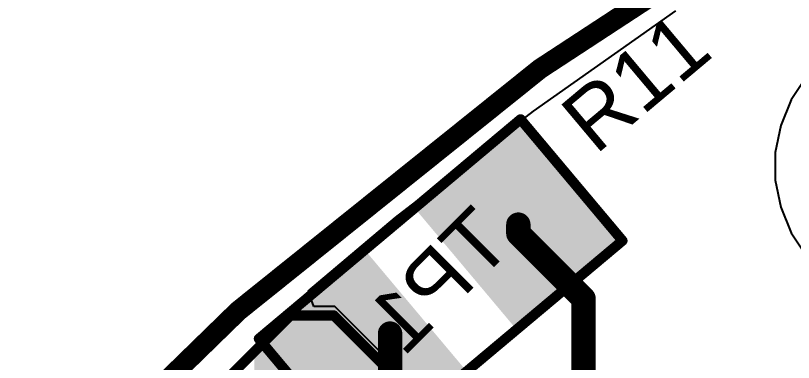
# Model space of a CAD drawing. Header units: inches. Extents: x 29 to 267, y 155 to 337.
# Drawn here: x 54.19 to 63.9, y 264.1 to 268.43 of the extents above; entities that cross this region are included whole.
import ezdxf

# ---------------------------------------------------------------- set-up
doc = ezdxf.new("R2010")
doc.units = ezdxf.units.IN
for name, color, linetype in [('Board Outline', 216, 'Continuous'), ('Bottom Layer', 5, 'Continuous'), ('Bottom Overlay', 54, 'Continuous'), ('Bottom Paste', 16, 'Continuous'), ('Bottom Solder', 6, 'Continuous'), ('Top Layer', 1, 'Continuous'), ('Top Overlay', 2, 'Continuous'), ('Top Paste', 8, 'Continuous'), ('Top Solder', 216, 'Continuous')]:
    doc.layers.add(name, color=color, linetype=linetype)
doc.styles.add('Arial', font='', dxfattribs={"height": 0.2})
doc.styles.get('Arial').set_extended_font_data('Arial')

# ---------------------------------------------------------------- blocks, each defined once
blk = doc.blocks.new('2_T____P___B_2')
at = {"layer": 'Bottom Layer'}
for points in [[(0.2857499999999999, 0.7619999999999999), (-0.2857499999999999, 0.7619999999999999), (-0.5714999999999999, 0.47625), (-0.5714999999999999, -0.47625), (-0.2857499999999999, -0.7619999999999999), (0.2857499999999999, -0.7619999999999999), (0.5714999999999999, -0.47625), (0.5714999999999999, 0.47625)], [(2.28575108, 0.7619999999999999), (1.71425108, 0.7619999999999999), (1.42850108, 0.47625), (1.42850108, -0.47625), (1.71425108, -0.7619999999999999), (2.28575108, -0.7619999999999999), (2.57150108, -0.47625), (2.57150108, 0.47625)]]:
    blk.add_hatch(color=5, dxfattribs=at).paths.add_polyline_path(points)
at = {"layer": 'Bottom Paste'}
for points in [[(0.2857499999999999, 0.7619999999999999), (-0.2857499999999999, 0.7619999999999999), (-0.5714999999999999, 0.47625), (-0.5714999999999999, -0.47625), (-0.2857499999999999, -0.7619999999999999), (0.2857499999999999, -0.7619999999999999), (0.5714999999999999, -0.47625), (0.5714999999999999, 0.47625)], [(2.28575108, 0.7619999999999999), (1.71425108, 0.7619999999999999), (1.42850108, 0.47625), (1.42850108, -0.47625), (1.71425108, -0.7619999999999999), (2.28575108, -0.7619999999999999), (2.57150108, -0.47625), (2.57150108, 0.47625)]]:
    blk.add_hatch(color=16, dxfattribs=at).paths.add_polyline_path(points)
at = {"layer": 'Bottom Solder'}
for points in [[(0.33655, 0.8636), (-0.33655, 0.8636), (-0.6730999999999999, 0.52705), (-0.6730999999999999, -0.52705), (-0.33655, -0.8636), (0.33655, -0.8636), (0.6730999999999999, -0.52705), (0.6730999999999999, 0.52705)], [(2.33655108, 0.8636), (1.66345108, 0.8636), (1.32690108, 0.52705), (1.32690108, -0.52705), (1.66345108, -0.8636), (2.33655108, -0.8636), (2.67310108, -0.52705), (2.67310108, 0.52705)]]:
    blk.add_hatch(color=6, dxfattribs=at).paths.add_polyline_path(points)
at = {"layer": 'Bottom Overlay'}
for points in [[(-0.7366, 0.5333974599999999, 0.127, 0.127, 0), (-0.3556, 0.91439746, 0.127, 0.127, 0)], [(-0.3556, 0.91439746, 0.127, 0.127, 0), (2.35560108, 0.9143999999999999, 0.127, 0.127, 0)], [(2.35560108, 0.9143999999999999, 0.127, 0.127, 0), (2.73660108, 0.5334, 0.127, 0.127, 0)], [(-0.7366, 0.5333974599999999, 0.127, 0.127, 0), (-0.7366, -0.5333974599999999, 0.127, 0.127, 0)], [(2.73660108, 0.5334, 0.127, 0.127, 0), (2.73660108, -0.5334, 0.127, 0.127, 0)], [(-0.7366, -0.5333974599999999, 0.127, 0.127, 0), (-0.3556, -0.91439746, 0.127, 0.127, 0)], [(2.35560108, -0.9143999999999999, 0.127, 0.127, 0), (2.73660108, -0.5334, 0.127, 0.127, 0)], [(-0.3556, -0.91439746, 0.127, 0.127, 0), (2.35560108, -0.9143999999999999, 0.127, 0.127, 0)]]:
    blk.add_lwpolyline(points, format="xyseb", dxfattribs=at)
for points in [[(-0.38735, 0.91439746, 0.0635, 0.0635, 1), (-0.32385, 0.91439746, 0.0635, 0.0635, 1)], [(-0.38735, 0.91439746, 0.0635, 0.0635, 1), (-0.32385, 0.91439746, 0.0635, 0.0635, 1)], [(2.32385108, 0.9143999999999999, 0.0635, 0.0635, 1), (2.38735108, 0.9143999999999999, 0.0635, 0.0635, 1)], [(2.32385108, 0.9143999999999999, 0.0635, 0.0635, 1), (2.38735108, 0.9143999999999999, 0.0635, 0.0635, 1)], [(-0.76835, 0.5333974599999999, 0.0635, 0.0635, 1), (-0.70485, 0.5333974599999999, 0.0635, 0.0635, 1)], [(-0.76835, 0.5333974599999999, 0.0635, 0.0635, 1), (-0.70485, 0.5333974599999999, 0.0635, 0.0635, 1)], [(2.70485108, 0.5334, 0.0635, 0.0635, 1), (2.76835108, 0.5334, 0.0635, 0.0635, 1)], [(2.70485108, 0.5334, 0.0635, 0.0635, 1), (2.76835108, 0.5334, 0.0635, 0.0635, 1)], [(-0.76835, -0.5333974599999999, 0.0635, 0.0635, 1), (-0.70485, -0.5333974599999999, 0.0635, 0.0635, 1)], [(-0.76835, -0.5333974599999999, 0.0635, 0.0635, 1), (-0.70485, -0.5333974599999999, 0.0635, 0.0635, 1)], [(2.70485108, -0.5334, 0.0635, 0.0635, 1), (2.76835108, -0.5334, 0.0635, 0.0635, 1)], [(2.70485108, -0.5334, 0.0635, 0.0635, 1), (2.76835108, -0.5334, 0.0635, 0.0635, 1)], [(-0.38735, -0.91439746, 0.0635, 0.0635, 1), (-0.32385, -0.91439746, 0.0635, 0.0635, 1)], [(-0.38735, -0.91439746, 0.0635, 0.0635, 1), (-0.32385, -0.91439746, 0.0635, 0.0635, 1)], [(2.32385108, -0.9143999999999999, 0.0635, 0.0635, 1), (2.38735108, -0.9143999999999999, 0.0635, 0.0635, 1)], [(2.32385108, -0.9143999999999999, 0.0635, 0.0635, 1), (2.38735108, -0.9143999999999999, 0.0635, 0.0635, 1)]]:
    blk.add_lwpolyline(points, format="xyseb", close=True, dxfattribs=at)
blk = doc.blocks.new('R___1206_43')
at = {"layer": 'Top Layer'}
for points in [[(-2.03199746, 0.889), (-0.50799746, 0.889), (-0.50799746, -0.889), (-2.03199746, -0.889)], [(0.50799746, 0.889), (2.03199746, 0.889), (2.03199746, -0.889), (0.50799746, -0.889)]]:
    blk.add_hatch(color=1, dxfattribs=at).paths.add_polyline_path(points)
at = {"layer": 'Top Paste'}
for points in [[(-2.03199746, 0.889), (-0.50799746, 0.889), (-0.50799746, -0.889), (-2.03199746, -0.889)], [(0.50799746, 0.889), (2.03199746, 0.889), (2.03199746, -0.889), (0.50799746, -0.889)]]:
    blk.add_hatch(color=8, dxfattribs=at).paths.add_polyline_path(points)
at = {"layer": 'Top Solder'}
for points in [[(-2.13359746, 0.9905999999999999), (-0.40639746, 0.9905999999999999), (-0.40639746, -0.9905999999999999), (-2.13359746, -0.9905999999999999)], [(0.40639746, 0.9905999999999999), (2.13359746, 0.9905999999999999), (2.13359746, -0.9905999999999999), (0.40639746, -0.9905999999999999)]]:
    blk.add_hatch(color=216, dxfattribs=at).paths.add_polyline_path(points)
at = {"layer": 'Top Overlay'}
for points in [[(-2.1336, -0.9905999999999999, 0.127, 0.127, 0), (-2.13359746, 0.9905999999999999, 0.127, 0.127, 0)], [(2.1336, 0.9905999999999999, 0.127, 0.127, 0), (-2.13359746, 0.9905999999999999, 0.127, 0.127, 0)], [(2.13359746, -0.9905999999999999, 0.127, 0.127, 0), (2.1336, 0.9905999999999999, 0.127, 0.127, 0)], [(2.13359746, -0.9905999999999999, 0.127, 0.127, 0), (-2.1336, -0.9905999999999999, 0.127, 0.127, 0)]]:
    blk.add_lwpolyline(points, format="xyseb", dxfattribs=at)
for points in [[(-2.16534746, 0.9905999999999999, 0.0635, 0.0635, 1), (-2.10184746, 0.9905999999999999, 0.0635, 0.0635, 1)], [(-2.16534746, 0.9905999999999999, 0.0635, 0.0635, 1), (-2.10184746, 0.9905999999999999, 0.0635, 0.0635, 1)], [(2.10185, 0.9905999999999999, 0.0635, 0.0635, 1), (2.16535, 0.9905999999999999, 0.0635, 0.0635, 1)], [(2.10185, 0.9905999999999999, 0.0635, 0.0635, 1), (2.16535, 0.9905999999999999, 0.0635, 0.0635, 1)], [(-2.16535, -0.9905999999999999, 0.0635, 0.0635, 1), (-2.10185, -0.9905999999999999, 0.0635, 0.0635, 1)], [(-2.16535, -0.9905999999999999, 0.0635, 0.0635, 1), (-2.10185, -0.9905999999999999, 0.0635, 0.0635, 1)], [(2.10184746, -0.9905999999999999, 0.0635, 0.0635, 1), (2.16534746, -0.9905999999999999, 0.0635, 0.0635, 1)], [(2.10184746, -0.9905999999999999, 0.0635, 0.0635, 1), (2.16534746, -0.9905999999999999, 0.0635, 0.0635, 1)]]:
    blk.add_lwpolyline(points, format="xyseb", close=True, dxfattribs=at)

msp = doc.modelspace()

# ---------------------------------------------------------------- linework, layer by layer
at = {"layer": 'Board Outline'}
msp.add_lwpolyline([(55.14453537999999, 191.49055174, 0.254, 0.254, -2.4521854228508), (125.14466462, 191.49055174, 0.254, 0.254, 0)], format="xyseb", dxfattribs=at)
at = {"layer": 'Bottom Layer'}
for p, q in [((60.65434402, 267.23942234), (62.4343303, 268.49334668)), ((64.06797702, 267.6656953), (63.87602414, 267.37841622)), ((63.87602414, 267.37841622), (63.74380443999999, 267.05920934)), ((58.93101243999999, 265.90869602), (60.65434402, 267.23942234)), ((63.74380443999999, 267.05920934), (63.67639791999999, 266.72034032)), ((63.67639791999999, 266.72034032), (63.67639791999999, 266.37483428)), ((63.67639791999999, 266.37483428), (63.74380443999999, 266.03596526)), ((63.74380443999999, 266.03596526), (63.87602414, 265.71675838)), ((57.8407911, 264.98783426), (58.93101243999999, 265.90869602)), ((63.87602414, 265.71675838), (64.06797702, 265.4294793)), ((57.91060045999999, 264.79700152), (57.8407911, 264.98783426)), ((58.17499159999999, 264.79700152), (57.91060045999999, 264.79700152)), ((59.02811663999999, 263.94387648), (58.17499159999999, 264.79700152))]:
    msp.add_line(p, q, dxfattribs=at)
at = {"layer": 'Top Layer'}
for points in [[(60.46656943999999, 265.70827224, 0.3048, 0.3048, 0), (60.46656943999999, 265.81974268, 0.3048, 0.3048, 0)], [(60.46656943999999, 265.70827224, 0.3048, 0.3048, 0), (61.28105854, 264.89378314, 0.3048, 0.3048, 0)], [(61.28105854, 263.8325178, 0.3048, 0.3048, 0), (61.28105854, 264.89378314, 0.3048, 0.3048, 0)], [(58.86416725999999, 263.78583514, 0.3048, 0.3048, 0), (58.86416725999999, 264.45801058, 0.3048, 0.3048, 0)]]:
    msp.add_lwpolyline(points, format="xyseb", dxfattribs=at)
for points in [[(60.39036943999999, 265.81974268, 0.1524, 0.1524, 1), (60.54276944, 265.81974268, 0.1524, 0.1524, 1)], [(60.39036943999999, 265.70827224, 0.1524, 0.1524, 1), (60.54276944, 265.70827224, 0.1524, 0.1524, 1)], [(60.39036943999999, 265.70827224, 0.1524, 0.1524, 1), (60.54276944, 265.70827224, 0.1524, 0.1524, 1)], [(61.20485853999999, 264.89378314, 0.1524, 0.1524, 1), (61.35725854, 264.89378314, 0.1524, 0.1524, 1)], [(61.20485853999999, 264.89378314, 0.1524, 0.1524, 1), (61.35725854, 264.89378314, 0.1524, 0.1524, 1)], [(58.78796725999999, 264.45801058, 0.1524, 0.1524, 1), (58.94036726, 264.45801058, 0.1524, 0.1524, 1)]]:
    msp.add_lwpolyline(points, format="xyseb", close=True, dxfattribs=at)

# ---------------------------------------------------------------- block references
for name, p, rotation in [('R___1206_43', (59.49633515999999, 265.00604352), 220), ('2_T____P___B_2', (56.60362314, 262.3725080199999), 45)]:
    msp.add_blockref(name, p, dxfattribs=dict(rotation=rotation))

# ---------------------------------------------------------------- texts
at = {"layer": 'Bottom Overlay', "style": 'Arial', "text_generation_flag": 2}
msp.add_text('TP1', height=0.7619999999999999, rotation=45, dxfattribs=at).set_placement((60.42879202, 265.5527556599999))
at = {"layer": 'Top Overlay', "style": 'Arial'}
msp.add_text('R11', height=0.7619999999999999, rotation=40, dxfattribs=at).set_placement((61.42829726, 266.68149864))

doc.saveas('drawing.dxf')
